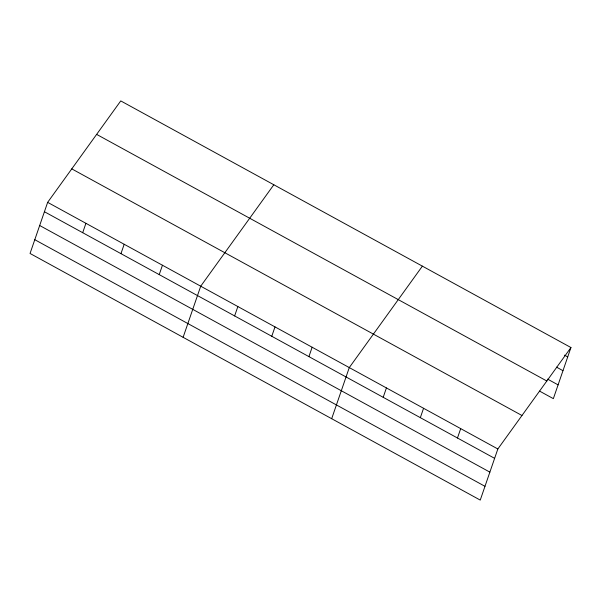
<?xml version="1.0" encoding="UTF-8"?>
<svg xmlns="http://www.w3.org/2000/svg" width="601" height="601" viewBox="0 0 601 601"><rect width="100%" height="100%" fill="white"/><g stroke="black" fill="none" stroke-linecap="round" stroke-linejoin="round"><path stroke-width="0.9" d="M47.652 202.349L30.05 253.464L480.244 500.092L497.846 448.977L570.95 347.536L120.756 100.908L47.652 202.349L497.846 448.977M82.69 232.692L85.92 223.317M120.959 253.652L124.182 244.276M159.22 274.612L162.45 265.244M183.117 337.319L200.719 286.204L273.823 184.762M234.63 315.923L237.861 306.555M271.772 336.275L274.995 326.899M308.914 356.618L312.137 347.243M331.677 418.709L349.279 367.594L422.383 266.145M383.198 397.314L386.42 387.938M420.332 417.657L423.562 408.289M457.474 438.009L460.704 428.633M570.95 347.536L553.348 398.651L539.623 391.131M564.489 355.138L567.72 356.911M556.518 367.143L562.979 370.682M547.594 379.126L558.096 384.873M96.633 134.384L546.827 381.011M71.774 168.873L521.968 415.501M44.421 211.725L494.615 458.353M39.681 225.503L489.875 472.131M34.79 239.694L484.984 486.322"/></g></svg>
